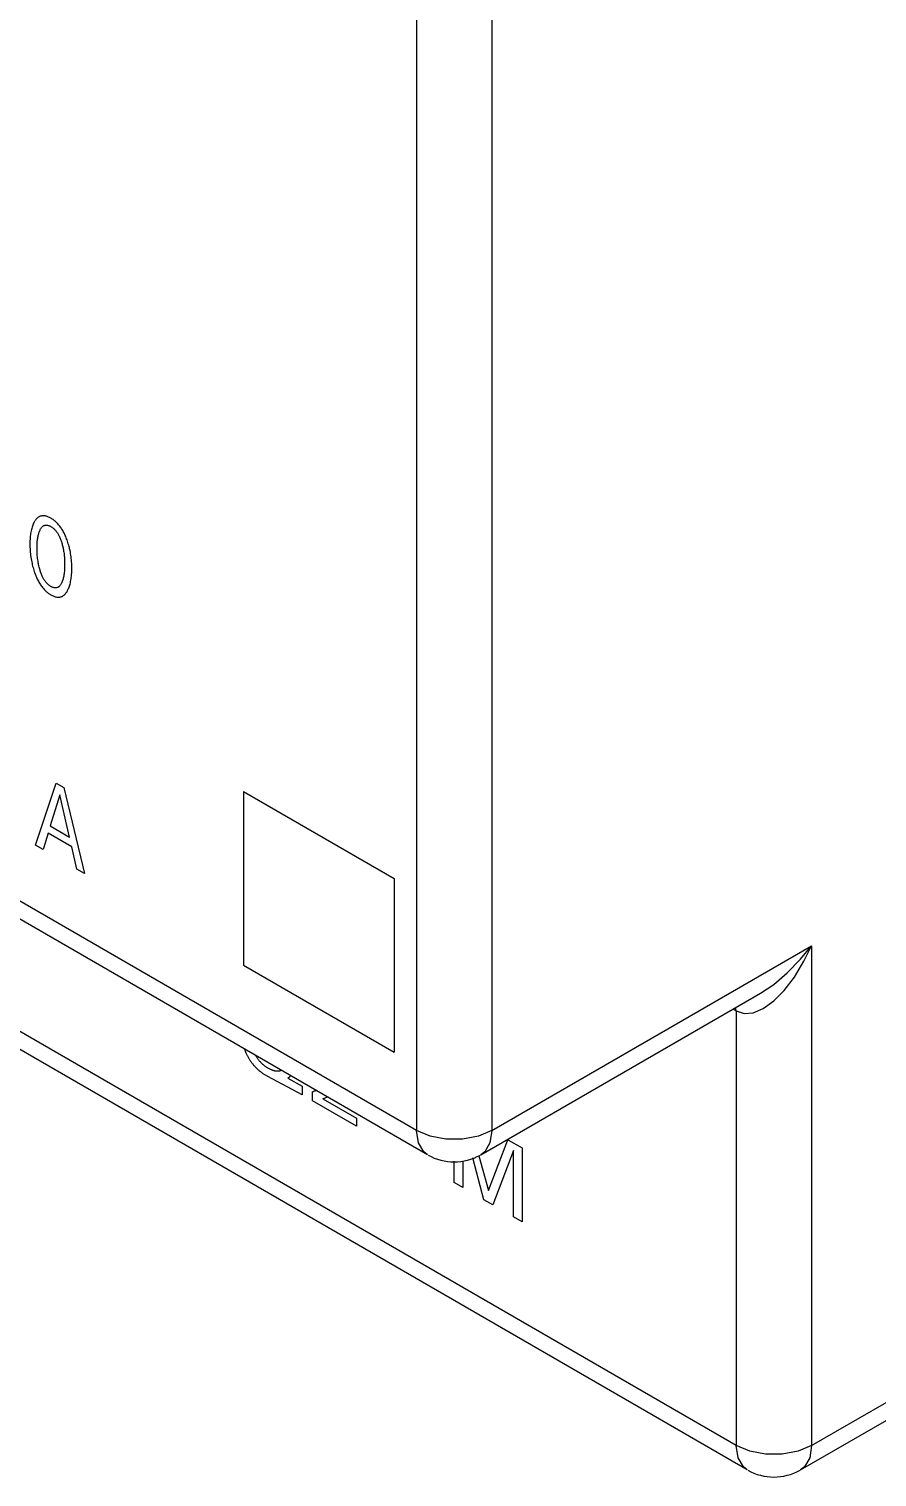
# Model space of a CAD drawing. Extents: x 0 to 420, y 0 to 297.
# Drawn here: x 183.22 to 199.17, y 102.27 to 129.48 of the extents above; entities that cross this region are included whole.
import ezdxf

# ---------------------------------------------------------------- set-up
doc = ezdxf.new("R2010")
doc.units = 0
doc.header["$LTSCALE"] = 23.1
doc.layers.add('40000_ISO', color=7, linetype='CONTINUOUS')

msp = doc.modelspace()

# ---------------------------------------------------------------- linework, layer by layer
at = {"layer": '40000_ISO', "color": 7, "linetype": 'CONTINUOUS'}
for p, q in [((190.509, 143.894), (190.509, 108.785)), ((191.923, 143.894), (191.923, 108.785)), ((190.509, 108.785), (166.821, 122.461)), ((190.716, 108.327), (167.028, 122.003)), ((183.338, 120.241), (183.33, 120.229)), ((183.345, 120.252), (183.338, 120.241)), ((183.353, 120.262), (183.345, 120.252)), ((183.362, 120.272), (183.353, 120.262)), ((183.371, 120.281), (183.362, 120.272)), ((183.38, 120.29), (183.371, 120.281)), ((183.39, 120.298), (183.38, 120.29)), ((183.401, 120.305), (183.39, 120.298)), ((183.411, 120.311), (183.401, 120.305)), ((183.421, 120.316), (183.411, 120.311)), ((183.432, 120.321), (183.421, 120.316)), ((183.442, 120.324), (183.432, 120.321)), ((183.453, 120.327), (183.442, 120.324)), ((183.465, 120.329), (183.453, 120.327)), ((183.476, 120.331), (183.465, 120.329)), ((183.488, 120.331), (183.476, 120.331)), ((183.5, 120.331), (183.488, 120.331)), ((183.513, 120.33), (183.5, 120.331)), ((183.525, 120.329), (183.513, 120.33)), ((183.538, 120.326), (183.525, 120.329)), ((183.552, 120.322), (183.538, 120.326)), ((183.565, 120.318), (183.552, 120.322)), ((183.579, 120.313), (183.565, 120.318)), ((183.592, 120.307), (183.579, 120.313)), ((183.606, 120.301), (183.592, 120.307)), ((183.62, 120.294), (183.606, 120.301)), ((183.634, 120.286), (183.62, 120.294)), ((183.647, 120.278), (183.634, 120.286)), ((183.661, 120.269), (183.647, 120.278)), ((183.675, 120.26), (183.661, 120.269)), ((183.689, 120.25), (183.675, 120.26)), ((183.702, 120.239), (183.689, 120.25)), ((183.25, 119.975), (183.246, 119.947)), ((183.253, 120), (183.25, 119.975)), ((183.257, 120.025), (183.253, 120)), ((183.262, 120.049), (183.257, 120.025)), ((183.267, 120.072), (183.262, 120.049)), ((183.273, 120.095), (183.267, 120.072)), ((183.28, 120.118), (183.273, 120.095)), ((183.286, 120.137), (183.28, 120.118)), ((183.293, 120.156), (183.286, 120.137)), ((183.301, 120.174), (183.293, 120.156)), ((183.309, 120.192), (183.301, 120.174)), ((183.318, 120.209), (183.309, 120.192)), ((183.327, 120.225), (183.318, 120.209)), ((183.33, 120.229), (183.327, 120.225)), ((183.397, 119.964), (183.401, 119.98)), ((183.401, 119.98), (183.405, 119.995)), ((183.405, 119.995), (183.409, 120.01)), ((183.409, 120.01), (183.414, 120.025)), ((183.414, 120.025), (183.42, 120.039)), ((183.42, 120.039), (183.426, 120.053)), ((183.426, 120.053), (183.43, 120.063)), ((183.43, 120.063), (183.435, 120.073)), ((183.435, 120.073), (183.44, 120.083)), ((183.44, 120.083), (183.446, 120.092)), ((183.446, 120.092), (183.452, 120.101)), ((183.452, 120.101), (183.458, 120.109)), ((183.458, 120.109), (183.465, 120.117)), ((183.465, 120.117), (183.472, 120.124)), ((183.472, 120.124), (183.479, 120.131)), ((183.479, 120.131), (183.485, 120.135)), ((183.485, 120.135), (183.491, 120.14)), ((183.491, 120.14), (183.498, 120.143)), ((183.498, 120.143), (183.504, 120.147)), ((183.504, 120.147), (183.511, 120.15)), ((183.511, 120.15), (183.518, 120.152)), ((183.518, 120.152), (183.525, 120.154)), ((183.525, 120.154), (183.533, 120.155)), ((183.533, 120.155), (183.541, 120.156)), ((183.541, 120.156), (183.549, 120.156)), ((183.549, 120.156), (183.557, 120.156)), ((183.557, 120.156), (183.565, 120.155)), ((183.565, 120.155), (183.573, 120.153)), ((183.573, 120.153), (183.581, 120.151)), ((183.581, 120.151), (183.59, 120.149)), ((183.59, 120.149), (183.598, 120.146)), ((183.598, 120.146), (183.607, 120.142)), ((183.607, 120.142), (183.616, 120.138)), ((183.616, 120.138), (183.625, 120.134)), ((183.625, 120.134), (183.634, 120.129)), ((183.634, 120.129), (183.642, 120.124)), ((183.642, 120.124), (183.651, 120.118)), ((183.651, 120.118), (183.66, 120.112)), ((183.66, 120.112), (183.669, 120.105)), ((183.669, 120.105), (183.677, 120.098)), ((183.677, 120.098), (183.686, 120.091)), ((183.686, 120.091), (183.694, 120.083)), ((183.694, 120.083), (183.702, 120.075)), ((183.716, 120.228), (183.702, 120.239)), ((183.702, 120.075), (183.71, 120.067)), ((183.71, 120.067), (183.718, 120.058)), ((183.729, 120.216), (183.716, 120.228)), ((183.718, 120.058), (183.726, 120.049)), ((183.726, 120.049), (183.734, 120.039)), ((183.742, 120.204), (183.729, 120.216)), ((183.734, 120.039), (183.742, 120.029)), ((183.755, 120.191), (183.742, 120.204)), ((183.742, 120.029), (183.749, 120.019)), ((183.749, 120.019), (183.756, 120.008)), ((183.767, 120.177), (183.755, 120.191)), ((183.756, 120.008), (183.763, 119.997)), ((183.763, 119.997), (183.769, 119.987)), ((183.779, 120.163), (183.767, 120.177)), ((183.769, 119.987), (183.776, 119.975)), ((183.776, 119.975), (183.782, 119.964)), ((183.791, 120.149), (183.779, 120.163)), ((183.803, 120.134), (183.791, 120.149)), ((183.814, 120.119), (183.803, 120.134)), ((183.825, 120.103), (183.814, 120.119)), ((183.836, 120.087), (183.825, 120.103)), ((183.846, 120.071), (183.836, 120.087)), ((183.856, 120.055), (183.846, 120.071)), ((183.867, 120.036), (183.856, 120.055)), ((183.877, 120.017), (183.867, 120.036)), ((183.887, 119.997), (183.877, 120.017)), ((183.896, 119.978), (183.887, 119.997)), ((183.905, 119.958), (183.896, 119.978)), ((183.241, 119.861), (183.24, 119.831)), ((183.24, 119.831), (183.24, 119.802)), ((183.24, 119.802), (183.24, 119.771)), ((183.24, 119.771), (183.241, 119.74)), ((183.242, 119.89), (183.241, 119.861)), ((183.241, 119.74), (183.242, 119.709)), ((183.244, 119.919), (183.242, 119.89)), ((183.242, 119.709), (183.244, 119.677)), ((183.246, 119.947), (183.244, 119.919)), ((183.374, 119.776), (183.376, 119.802)), ((183.374, 119.749), (183.374, 119.776)), ((183.374, 119.722), (183.374, 119.749)), ((183.374, 119.695), (183.374, 119.722)), ((183.376, 119.802), (183.377, 119.828)), ((183.377, 119.828), (183.379, 119.853)), ((183.379, 119.853), (183.381, 119.873)), ((183.381, 119.873), (183.384, 119.891)), ((183.384, 119.891), (183.386, 119.91)), ((183.386, 119.91), (183.389, 119.928)), ((183.389, 119.928), (183.393, 119.946)), ((183.393, 119.946), (183.397, 119.964)), ((183.782, 119.964), (183.788, 119.953)), ((183.788, 119.953), (183.795, 119.938)), ((183.795, 119.938), (183.802, 119.922)), ((183.802, 119.922), (183.809, 119.907)), ((183.809, 119.907), (183.815, 119.891)), ((183.815, 119.891), (183.821, 119.876)), ((183.821, 119.876), (183.827, 119.86)), ((183.827, 119.86), (183.832, 119.844)), ((183.832, 119.844), (183.837, 119.829)), ((183.837, 119.829), (183.841, 119.813)), ((183.841, 119.813), (183.843, 119.808)), ((183.843, 119.808), (183.848, 119.788)), ((183.848, 119.788), (183.854, 119.768)), ((183.854, 119.768), (183.858, 119.749)), ((183.858, 119.749), (183.863, 119.729)), ((183.863, 119.729), (183.867, 119.71)), ((183.867, 119.71), (183.87, 119.69)), ((183.914, 119.939), (183.905, 119.958)), ((183.922, 119.919), (183.914, 119.939)), ((183.93, 119.899), (183.922, 119.919)), ((183.937, 119.879), (183.93, 119.899)), ((183.946, 119.855), (183.937, 119.879)), ((183.954, 119.83), (183.946, 119.855)), ((183.961, 119.806), (183.954, 119.83)), ((183.969, 119.782), (183.961, 119.806)), ((183.975, 119.757), (183.969, 119.782)), ((183.981, 119.733), (183.975, 119.757)), ((183.987, 119.709), (183.981, 119.733)), ((183.994, 119.679), (183.987, 119.709)), ((183.244, 119.677), (183.246, 119.646)), ((183.246, 119.646), (183.249, 119.614)), ((183.249, 119.614), (183.253, 119.584)), ((183.253, 119.584), (183.257, 119.554)), ((183.257, 119.554), (183.262, 119.525)), ((183.262, 119.525), (183.267, 119.494)), ((183.267, 119.494), (183.273, 119.464)), ((183.273, 119.464), (183.279, 119.434)), ((183.279, 119.434), (183.285, 119.409)), ((183.374, 119.667), (183.374, 119.695)), ((183.376, 119.639), (183.374, 119.667)), ((183.377, 119.611), (183.376, 119.639)), ((183.379, 119.582), (183.377, 119.611)), ((183.382, 119.556), (183.379, 119.582)), ((183.385, 119.53), (183.382, 119.556)), ((183.388, 119.504), (183.385, 119.53)), ((183.392, 119.477), (183.388, 119.504)), ((183.396, 119.45), (183.392, 119.477)), ((183.4, 119.43), (183.396, 119.45)), ((183.404, 119.409), (183.4, 119.43)), ((183.87, 119.69), (183.874, 119.668)), ((183.874, 119.668), (183.878, 119.646)), ((183.878, 119.646), (183.881, 119.625)), ((183.881, 119.625), (183.883, 119.603)), ((183.883, 119.603), (183.886, 119.581)), ((183.886, 119.581), (183.888, 119.56)), ((183.888, 119.56), (183.89, 119.532)), ((183.89, 119.532), (183.891, 119.504)), ((183.891, 119.504), (183.893, 119.476)), ((183.893, 119.476), (183.893, 119.449)), ((183.893, 119.449), (183.893, 119.422)), ((184, 119.649), (183.994, 119.679)), ((184.005, 119.62), (184, 119.649)), ((184.01, 119.59), (184.005, 119.62)), ((184.014, 119.561), (184.01, 119.59)), ((184.017, 119.532), (184.014, 119.561)), ((184.021, 119.5), (184.017, 119.532)), ((184.023, 119.469), (184.021, 119.5)), ((184.025, 119.438), (184.023, 119.469)), ((184.026, 119.407), (184.025, 119.438)), ((183.285, 119.409), (183.291, 119.385)), ((183.291, 119.385), (183.298, 119.361)), ((183.298, 119.361), (183.305, 119.336)), ((183.305, 119.336), (183.312, 119.311)), ((183.312, 119.311), (183.32, 119.287)), ((183.32, 119.287), (183.329, 119.262)), ((183.329, 119.262), (183.336, 119.242)), ((183.336, 119.242), (183.344, 119.221)), ((183.344, 119.221), (183.352, 119.201)), ((183.352, 119.201), (183.361, 119.181)), ((183.361, 119.181), (183.37, 119.161)), ((183.37, 119.161), (183.379, 119.141)), ((183.409, 119.388), (183.404, 119.409)), ((183.414, 119.368), (183.409, 119.388)), ((183.419, 119.347), (183.414, 119.368)), ((183.425, 119.326), (183.419, 119.347)), ((183.43, 119.31), (183.425, 119.326)), ((183.435, 119.294), (183.43, 119.31)), ((183.44, 119.278), (183.435, 119.294)), ((183.445, 119.262), (183.44, 119.278)), ((183.451, 119.246), (183.445, 119.262)), ((183.457, 119.23), (183.451, 119.246)), ((183.464, 119.214), (183.457, 119.23)), ((183.471, 119.198), (183.464, 119.214)), ((183.479, 119.183), (183.471, 119.198)), ((183.485, 119.171), (183.479, 119.183)), ((183.491, 119.16), (183.485, 119.171)), ((183.497, 119.148), (183.491, 119.16)), ((183.867, 119.16), (183.863, 119.144)), ((183.871, 119.176), (183.867, 119.16)), ((183.875, 119.198), (183.871, 119.176)), ((183.879, 119.22), (183.875, 119.198)), ((183.882, 119.243), (183.879, 119.22)), ((183.885, 119.266), (183.882, 119.243)), ((183.888, 119.289), (183.885, 119.266)), ((183.89, 119.315), (183.888, 119.289)), ((183.892, 119.341), (183.89, 119.315)), ((183.893, 119.368), (183.892, 119.341)), ((183.893, 119.422), (183.893, 119.395)), ((183.893, 119.395), (183.893, 119.368)), ((184.014, 119.145), (184.018, 119.171)), ((184.018, 119.171), (184.021, 119.199)), ((184.021, 119.199), (184.023, 119.228)), ((184.023, 119.228), (184.025, 119.257)), ((184.025, 119.257), (184.026, 119.286)), ((184.027, 119.377), (184.026, 119.407)), ((184.026, 119.286), (184.027, 119.316)), ((184.027, 119.347), (184.027, 119.377)), ((184.027, 119.316), (184.027, 119.347)), ((183.379, 119.141), (183.389, 119.121)), ((183.389, 119.121), (183.399, 119.101)), ((183.399, 119.101), (183.41, 119.082)), ((183.41, 119.082), (183.42, 119.065)), ((183.42, 119.065), (183.43, 119.049)), ((183.43, 119.049), (183.441, 119.032)), ((183.441, 119.032), (183.452, 119.016)), ((183.452, 119.016), (183.463, 119.001)), ((183.463, 119.001), (183.475, 118.986)), ((183.475, 118.986), (183.487, 118.971)), ((183.487, 118.971), (183.499, 118.957)), ((183.504, 119.137), (183.497, 119.148)), ((183.499, 118.957), (183.512, 118.943)), ((183.51, 119.126), (183.504, 119.137)), ((183.518, 119.115), (183.51, 119.126)), ((183.512, 118.943), (183.525, 118.93)), ((183.525, 119.105), (183.518, 119.115)), ((183.532, 119.095), (183.525, 119.105)), ((183.525, 118.93), (183.538, 118.917)), ((183.54, 119.085), (183.532, 119.095)), ((183.538, 118.917), (183.551, 118.905)), ((183.548, 119.075), (183.54, 119.085)), ((183.556, 119.066), (183.548, 119.075)), ((183.551, 118.905), (183.565, 118.894)), ((183.564, 119.058), (183.556, 119.066)), ((183.573, 119.05), (183.564, 119.058)), ((183.565, 118.894), (183.578, 118.883)), ((183.581, 119.042), (183.573, 119.05)), ((183.578, 118.883), (183.592, 118.873)), ((183.59, 119.034), (183.581, 119.042)), ((183.598, 119.027), (183.59, 119.034)), ((183.607, 119.021), (183.598, 119.027)), ((183.616, 119.015), (183.607, 119.021)), ((183.625, 119.009), (183.616, 119.015)), ((183.634, 119.004), (183.625, 119.009)), ((183.642, 118.999), (183.634, 119.004)), ((183.651, 118.994), (183.642, 118.999)), ((183.66, 118.99), (183.651, 118.994)), ((183.669, 118.987), (183.66, 118.99)), ((183.677, 118.984), (183.669, 118.987)), ((183.686, 118.981), (183.677, 118.984)), ((183.694, 118.979), (183.686, 118.981)), ((183.703, 118.978), (183.694, 118.979)), ((183.711, 118.977), (183.703, 118.978)), ((183.719, 118.977), (183.711, 118.977)), ((183.727, 118.977), (183.719, 118.977)), ((183.735, 118.978), (183.727, 118.977)), ((183.742, 118.979), (183.735, 118.978)), ((183.749, 118.982), (183.742, 118.979)), ((183.757, 118.984), (183.749, 118.982)), ((183.763, 118.987), (183.757, 118.984)), ((183.77, 118.991), (183.763, 118.987)), ((183.776, 118.995), (183.77, 118.991)), ((183.782, 118.999), (183.776, 118.995)), ((183.788, 119.004), (183.782, 118.999)), ((183.796, 119.011), (183.788, 119.004)), ((183.803, 119.018), (183.796, 119.011)), ((183.81, 119.027), (183.803, 119.018)), ((183.816, 119.035), (183.81, 119.027)), ((183.822, 119.044), (183.816, 119.035)), ((183.827, 119.054), (183.822, 119.044)), ((183.833, 119.064), (183.827, 119.054)), ((183.837, 119.074), (183.833, 119.064)), ((183.842, 119.085), (183.837, 119.074)), ((183.848, 119.099), (183.842, 119.085)), ((183.853, 119.114), (183.848, 119.099)), ((183.858, 119.129), (183.853, 119.114)), ((183.863, 119.144), (183.858, 119.129)), ((183.915, 118.876), (183.923, 118.887)), ((183.923, 118.887), (183.931, 118.898)), ((183.931, 118.898), (183.938, 118.91)), ((183.938, 118.91), (183.947, 118.925)), ((183.947, 118.925), (183.955, 118.941)), ((183.955, 118.941), (183.962, 118.956)), ((183.962, 118.956), (183.969, 118.973)), ((183.969, 118.973), (183.976, 118.99)), ((183.976, 118.99), (183.982, 119.007)), ((183.982, 119.007), (183.988, 119.025)), ((183.988, 119.025), (183.994, 119.048)), ((183.994, 119.048), (184, 119.071)), ((184, 119.071), (184.005, 119.095)), ((184.005, 119.095), (184.01, 119.12)), ((184.01, 119.12), (184.014, 119.145)), ((183.592, 118.873), (183.606, 118.863)), ((183.606, 118.863), (183.62, 118.854)), ((183.62, 118.854), (183.634, 118.846)), ((183.634, 118.846), (183.647, 118.838)), ((183.647, 118.838), (183.661, 118.831)), ((183.661, 118.831), (183.675, 118.825)), ((183.675, 118.825), (183.689, 118.819)), ((183.689, 118.819), (183.703, 118.814)), ((183.703, 118.814), (183.716, 118.81)), ((183.716, 118.81), (183.73, 118.807)), ((183.73, 118.807), (183.743, 118.804)), ((183.743, 118.804), (183.756, 118.802)), ((183.756, 118.802), (183.768, 118.802)), ((183.768, 118.802), (183.78, 118.802)), ((183.78, 118.802), (183.792, 118.802)), ((183.792, 118.802), (183.804, 118.804)), ((183.804, 118.804), (183.815, 118.807)), ((183.815, 118.807), (183.826, 118.81)), ((183.826, 118.81), (183.837, 118.814)), ((183.837, 118.814), (183.847, 118.818)), ((183.847, 118.818), (183.857, 118.824)), ((183.857, 118.824), (183.868, 118.831)), ((183.868, 118.831), (183.878, 118.838)), ((183.878, 118.838), (183.888, 118.847)), ((183.888, 118.847), (183.898, 118.856)), ((183.898, 118.856), (183.907, 118.866)), ((183.907, 118.866), (183.915, 118.876)), ((196.519, 102.865), (172.831, 116.541)), ((196.726, 102.407), (173.038, 116.083)), ((183.343, 114.146), (183.733, 115.309)), ((183.805, 115.089), (183.623, 114.504)), ((183.733, 115.309), (183.876, 115.227)), ((183.987, 114.294), (183.805, 115.089)), ((183.876, 115.227), (184.265, 113.614)), ((187.256, 115.153), (190.085, 113.52)), ((187.256, 115.153), (187.256, 111.887)), ((183.582, 114.371), (183.487, 114.063)), ((184.028, 114.113), (183.582, 114.371)), ((183.623, 114.504), (183.987, 114.294)), ((183.487, 114.063), (183.343, 114.146)), ((184.124, 113.695), (184.028, 114.113)), ((184.265, 113.614), (184.124, 113.695)), ((190.085, 113.52), (190.085, 110.254)), ((191.923, 108.785), (197.933, 112.255)), ((197.727, 112), (197.933, 112.255)), ((197.792, 111.962), (197.933, 112.255)), ((197.933, 112.255), (197.933, 102.865)), ((187.256, 111.887), (190.085, 110.254)), ((197.478, 111.743), (197.727, 112)), ((197.612, 111.665), (197.792, 111.962)), ((197.222, 111.528), (197.478, 111.743)), ((197.419, 111.414), (197.612, 111.665)), ((191.716, 108.327), (196.976, 111.364)), ((196.976, 111.364), (197.222, 111.528)), ((197.223, 111.217), (197.419, 111.414)), ((196.459, 111.065), (196.519, 111.03)), ((196.519, 111.03), (196.507, 111.093)), ((196.519, 111.03), (196.665, 110.982)), ((196.519, 111.03), (196.519, 102.865)), ((196.665, 110.982), (196.838, 110.996)), ((196.838, 110.996), (197.027, 111.076)), ((197.027, 111.076), (197.223, 111.217)), ((187.269, 110.317), (187.274, 110.303)), ((187.274, 110.303), (187.279, 110.29)), ((187.279, 110.29), (187.285, 110.277)), ((187.285, 110.277), (187.29, 110.264)), ((187.29, 110.264), (187.295, 110.252)), ((187.295, 110.252), (187.3, 110.24)), ((187.3, 110.24), (187.306, 110.229)), ((187.306, 110.229), (187.311, 110.217)), ((187.311, 110.217), (187.317, 110.206)), ((187.317, 110.206), (187.323, 110.194)), ((187.323, 110.194), (187.329, 110.183)), ((187.329, 110.183), (187.335, 110.171)), ((187.486, 110.185), (187.481, 110.194)), ((187.492, 110.175), (187.486, 110.185)), ((187.498, 110.166), (187.492, 110.175)), ((187.335, 110.171), (187.341, 110.16)), ((187.341, 110.16), (187.348, 110.149)), ((187.348, 110.149), (187.354, 110.138)), ((187.354, 110.138), (187.361, 110.127)), ((187.361, 110.127), (187.368, 110.116)), ((187.368, 110.116), (187.375, 110.105)), ((187.375, 110.105), (187.382, 110.094)), ((187.382, 110.094), (187.389, 110.084)), ((187.389, 110.084), (187.397, 110.073)), ((187.397, 110.073), (187.404, 110.063)), ((187.404, 110.063), (187.412, 110.053)), ((187.412, 110.053), (187.42, 110.043)), ((187.42, 110.043), (187.428, 110.033)), ((187.428, 110.033), (187.436, 110.023)), ((187.436, 110.023), (187.444, 110.013)), ((187.444, 110.013), (187.452, 110.004)), ((187.452, 110.004), (187.46, 109.995)), ((187.46, 109.995), (187.469, 109.985)), ((187.469, 109.985), (187.477, 109.977)), ((187.477, 109.977), (187.486, 109.968)), ((187.486, 109.968), (187.494, 109.959)), ((187.494, 109.959), (187.503, 109.951)), ((187.504, 110.157), (187.498, 110.166)), ((187.503, 109.951), (187.512, 109.942)), ((187.51, 110.148), (187.504, 110.157)), ((187.517, 110.139), (187.51, 110.148)), ((187.512, 109.942), (187.52, 109.934)), ((187.523, 110.13), (187.517, 110.139)), ((187.52, 109.934), (187.531, 109.925)), ((187.53, 110.121), (187.523, 110.13)), ((187.537, 110.112), (187.53, 110.121)), ((187.531, 109.925), (187.542, 109.915)), ((187.544, 110.103), (187.537, 110.112)), ((187.542, 109.915), (187.552, 109.906)), ((187.551, 110.095), (187.544, 110.103)), ((187.558, 110.087), (187.551, 110.095)), ((187.552, 109.906), (187.563, 109.898)), ((187.565, 110.079), (187.558, 110.087)), ((187.573, 110.071), (187.565, 110.079)), ((187.58, 110.063), (187.573, 110.071)), ((187.587, 110.055), (187.58, 110.063)), ((187.595, 110.048), (187.587, 110.055)), ((187.602, 110.04), (187.595, 110.048)), ((187.611, 110.032), (187.602, 110.04)), ((187.621, 110.024), (187.611, 110.032)), ((187.63, 110.016), (187.621, 110.024)), ((187.639, 110.009), (187.63, 110.016)), ((187.648, 110.001), (187.639, 110.009)), ((187.658, 109.994), (187.648, 110.001)), ((187.667, 109.987), (187.658, 109.994)), ((187.676, 109.981), (187.667, 109.987)), ((187.686, 109.974), (187.676, 109.981)), ((187.695, 109.968), (187.686, 109.974)), ((187.705, 109.962), (187.695, 109.968)), ((187.714, 109.956), (187.705, 109.962)), ((187.724, 109.951), (187.714, 109.956)), ((187.733, 109.945), (187.724, 109.951)), ((187.743, 109.94), (187.733, 109.945)), ((187.752, 109.935), (187.743, 109.94)), ((187.762, 109.93), (187.752, 109.935)), ((187.771, 109.926), (187.762, 109.93)), ((187.781, 109.922), (187.771, 109.926)), ((187.79, 109.918), (187.781, 109.922)), ((187.799, 109.914), (187.79, 109.918)), ((187.809, 109.911), (187.799, 109.914)), ((187.818, 109.908), (187.809, 109.911)), ((187.827, 109.905), (187.818, 109.908)), ((187.836, 109.902), (187.827, 109.905)), ((187.944, 109.903), (187.937, 109.901)), ((187.95, 109.905), (187.944, 109.903)), ((187.956, 109.908), (187.95, 109.905)), ((187.962, 109.91), (187.956, 109.908)), ((187.967, 109.913), (187.962, 109.91)), ((197.933, 102.865), (210.166, 109.927)), ((187.563, 109.898), (187.574, 109.889)), ((187.574, 109.889), (187.585, 109.881)), ((187.585, 109.881), (187.595, 109.873)), ((187.595, 109.873), (187.606, 109.865)), ((187.606, 109.865), (187.617, 109.857)), ((187.617, 109.857), (187.628, 109.85)), ((187.628, 109.85), (187.639, 109.843)), ((187.639, 109.843), (187.65, 109.836)), ((187.65, 109.836), (187.661, 109.829)), ((187.661, 109.829), (187.672, 109.822)), ((187.672, 109.822), (187.683, 109.816)), ((187.683, 109.816), (187.698, 109.807)), ((187.698, 109.807), (187.712, 109.799)), ((188.355, 109.456), (187.712, 109.799)), ((187.845, 109.9), (187.836, 109.902)), ((187.853, 109.899), (187.845, 109.9)), ((187.86, 109.898), (187.853, 109.899)), ((187.868, 109.897), (187.86, 109.898)), ((187.875, 109.896), (187.868, 109.897)), ((187.882, 109.895), (187.875, 109.896)), ((187.89, 109.895), (187.882, 109.895)), ((187.897, 109.895), (187.89, 109.895)), ((187.904, 109.896), (187.897, 109.895)), ((187.911, 109.896), (187.904, 109.896)), ((187.918, 109.897), (187.911, 109.896)), ((187.924, 109.898), (187.918, 109.897)), ((187.931, 109.899), (187.924, 109.898)), ((187.937, 109.901), (187.931, 109.899)), ((188.102, 109.776), (188.089, 109.767)), ((188.089, 109.767), (188.355, 109.614)), ((188.102, 109.776), (188.105, 109.778)), ((188.105, 109.778), (188.107, 109.78)), ((188.107, 109.78), (188.11, 109.783)), ((188.11, 109.783), (188.113, 109.785)), ((188.113, 109.785), (188.115, 109.787)), ((188.115, 109.787), (188.118, 109.789)), ((188.118, 109.789), (188.12, 109.791)), ((188.12, 109.791), (188.123, 109.793)), ((188.123, 109.793), (188.126, 109.796)), ((188.126, 109.796), (188.128, 109.798)), ((188.128, 109.798), (188.131, 109.8)), ((188.131, 109.8), (188.133, 109.803)), ((188.133, 109.803), (188.135, 109.805)), ((188.135, 109.805), (188.138, 109.807)), ((188.138, 109.807), (188.14, 109.81)), ((188.14, 109.81), (188.143, 109.812)), ((188.355, 109.614), (188.355, 109.456)), ((188.563, 109.512), (188.552, 109.509)), ((188.552, 109.343), (188.552, 109.509)), ((188.573, 109.515), (188.563, 109.512)), ((188.584, 109.519), (188.573, 109.515)), ((188.595, 109.522), (188.584, 109.519)), ((188.606, 109.526), (188.595, 109.522)), ((188.616, 109.529), (188.606, 109.526)), ((188.627, 109.533), (188.616, 109.529)), ((188.748, 109.381), (188.758, 109.385)), ((188.748, 109.381), (189.381, 109.016)), ((188.758, 109.385), (188.769, 109.389)), ((188.769, 109.389), (188.78, 109.393)), ((188.78, 109.393), (188.791, 109.397)), ((188.791, 109.397), (188.802, 109.401)), ((188.802, 109.401), (188.824, 109.409)), ((188.824, 109.409), (188.835, 109.413)), ((189.381, 108.864), (188.552, 109.343)), ((189.381, 109.016), (189.381, 108.864)), ((197.726, 102.407), (209.209, 109.037)), ((190.762, 108.678), (190.509, 108.785)), ((190.543, 108.554), (190.509, 108.785)), ((190.643, 108.384), (190.543, 108.554)), ((191.059, 108.623), (190.762, 108.678)), ((191.372, 108.623), (191.059, 108.623)), ((191.67, 108.678), (191.372, 108.623)), ((191.923, 108.785), (191.67, 108.678)), ((191.889, 108.554), (191.789, 108.384)), ((191.86, 107.659), (192.225, 108.61)), ((191.923, 108.785), (191.889, 108.554)), ((192.225, 108.61), (192.492, 108.456)), ((190.716, 108.327), (190.643, 108.384)), ((191.682, 108.308), (191.86, 107.659)), ((191.789, 108.384), (191.716, 108.327)), ((192.328, 108.407), (191.942, 107.386)), ((192.328, 107.163), (192.328, 108.407)), ((192.492, 108.456), (192.492, 107.068)), ((191.216, 107.805), (191.216, 108.205)), ((191.38, 108.208), (191.38, 107.71)), ((191.776, 107.481), (191.565, 108.268)), ((191.38, 107.71), (191.216, 107.805)), ((191.942, 107.386), (191.776, 107.481)), ((192.492, 107.068), (192.328, 107.163)), ((196.772, 102.759), (196.519, 102.865)), ((196.553, 102.635), (196.519, 102.865)), ((197.933, 102.865), (197.68, 102.759)), ((197.933, 102.865), (197.9, 102.635)), ((196.653, 102.464), (196.553, 102.635)), ((197.07, 102.703), (196.772, 102.759)), ((197.383, 102.703), (197.07, 102.703)), ((197.68, 102.759), (197.383, 102.703)), ((197.9, 102.635), (197.799, 102.464)), ((196.726, 102.407), (196.653, 102.464)), ((197.799, 102.464), (197.726, 102.407))]:
    msp.add_line(p, q, dxfattribs=at)
for centre in [(191.216, 109.193), (197.226, 103.273)]:
    msp.add_arc(centre, 1, 240.5455, 299.4547, dxfattribs=at)

doc.saveas('drawing.dxf')
